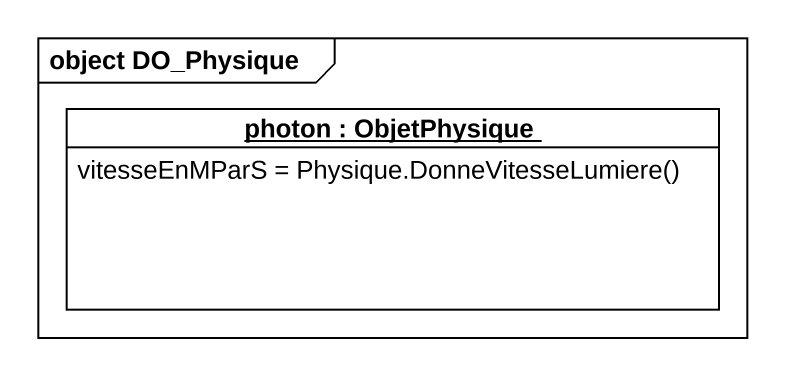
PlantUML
@startuml
mainframe object DO_Physique
hide circle
hide empty members
object "photon : ObjetPhysique" as photon {
  vitesseEnMParS = Physique.DonneVitesseLumiere()
}
@enduml
